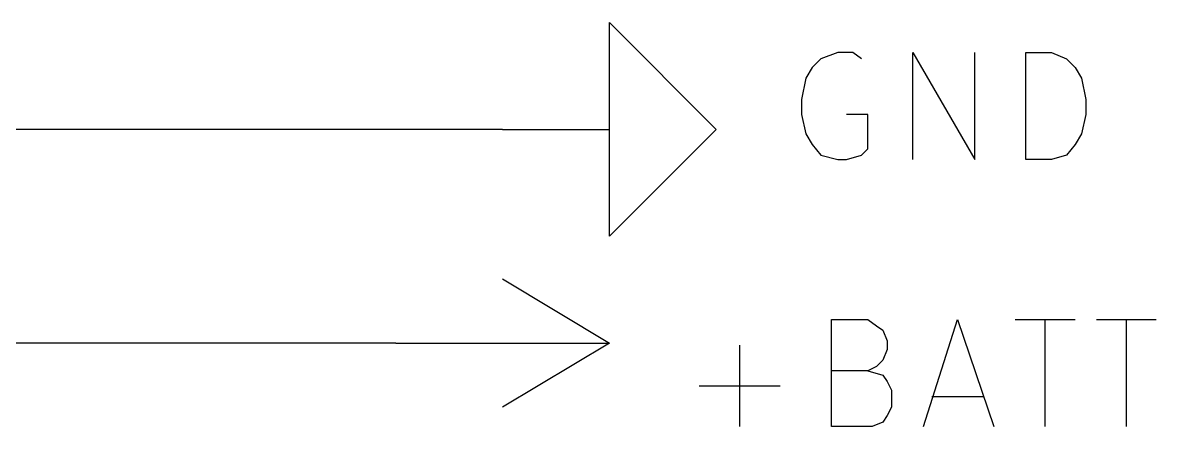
# Model space of a CAD drawing. Extents: x 0.5 to 16.1, y -11.2 to -0.6.
# Drawn here: x 12.825 to 13.356, y -4.039 to -3.85 of the extents above; entities that cross this region are included whole.
import ezdxf

# ---------------------------------------------------------------- set-up
doc = ezdxf.new("R2010")
doc.units = 0
doc.header["$MEASUREMENT"] = 0
for name, color, linetype in [('CYAN2', 4, 'CONTINUOUS'), ('GREEN2', 3, 'CONTINUOUS'), ('RED2', 1, 'CONTINUOUS')]:
    doc.layers.add(name, color=color, linetype=linetype)

msp = doc.modelspace()

# ---------------------------------------------------------------- linework, layer by layer
at = {"layer": 'CYAN2', "linetype": 'CONTINUOUS'}
for p, q in [((13.199, -3.867), (13.195, -3.871)), ((13.207, -3.864), (13.199, -3.867)), ((13.214, -3.864), (13.207, -3.864)), ((13.218, -3.867), (13.214, -3.864)), ((13.242, -3.914), (13.242, -3.864)), ((13.242, -3.864), (13.271, -3.914)), ((13.271, -3.914), (13.271, -3.864)), ((13.295, -3.914), (13.295, -3.864)), ((13.295, -3.864), (13.307, -3.864)), ((13.307, -3.864), (13.314, -3.867)), ((13.314, -3.867), (13.318, -3.871)), ((13.195, -3.871), (13.192, -3.876)), ((13.318, -3.871), (13.321, -3.876)), ((13.192, -3.876), (13.19, -3.886)), ((13.321, -3.876), (13.323, -3.886)), ((13.19, -3.886), (13.19, -3.893)), ((13.323, -3.886), (13.323, -3.893)), ((13.19, -3.893), (13.192, -3.902)), ((13.221, -3.893), (13.211, -3.893)), ((13.221, -3.909), (13.221, -3.893)), ((13.323, -3.893), (13.321, -3.902)), ((13.192, -3.902), (13.195, -3.907)), ((13.321, -3.902), (13.318, -3.907)), ((13.195, -3.907), (13.199, -3.912)), ((13.218, -3.912), (13.221, -3.909)), ((13.318, -3.907), (13.314, -3.912)), ((13.199, -3.912), (13.207, -3.914)), ((13.207, -3.914), (13.211, -3.914)), ((13.211, -3.914), (13.218, -3.912)), ((13.307, -3.914), (13.295, -3.914)), ((13.314, -3.912), (13.307, -3.914)), ((13.204, -4.039), (13.204, -3.989)), ((13.204, -3.989), (13.221, -3.989)), ((13.221, -3.989), (13.225, -3.992)), ((13.247, -4.039), (13.263, -3.989)), ((13.263, -3.989), (13.28, -4.039)), ((13.29, -3.989), (13.318, -3.989)), ((13.304, -4.039), (13.304, -3.989)), ((13.328, -3.989), (13.356, -3.989)), ((13.342, -4.039), (13.342, -3.989)), ((13.225, -3.992), (13.228, -3.994)), ((13.228, -3.994), (13.23, -3.999)), ((13.23, -3.999), (13.23, -4.003)), ((13.161, -4.039), (13.161, -4.001)), ((13.23, -4.003), (13.228, -4.008)), ((13.225, -4.011), (13.221, -4.013)), ((13.228, -4.008), (13.225, -4.011)), ((13.221, -4.013), (13.204, -4.013)), ((13.221, -4.013), (13.228, -4.015)), ((13.228, -4.015), (13.23, -4.018)), ((13.142, -4.02), (13.18, -4.02)), ((13.23, -4.018), (13.232, -4.022)), ((13.232, -4.022), (13.232, -4.03)), ((13.251, -4.025), (13.275, -4.025)), ((13.232, -4.03), (13.23, -4.034)), ((13.228, -4.037), (13.223, -4.039)), ((13.23, -4.034), (13.228, -4.037)), ((13.223, -4.039), (13.204, -4.039))]:
    msp.add_line(p, q, dxfattribs=at)
at = {"layer": 'GREEN2', "linetype": 'CONTINUOUS'}
for p, q in [((13.05, -3.9), (12.8, -3.9)), ((13, -4), (12.8, -4))]:
    msp.add_line(p, q, dxfattribs=at)
at = {"layer": 'RED2', "linetype": 'CONTINUOUS'}
for p, q in [((13.1, -3.9), (13.1, -3.85)), ((13.1, -3.85), (13.15, -3.9)), ((13.05, -3.9), (13.1, -3.9)), ((13.15, -3.9), (13.1, -3.95)), ((13.1, -3.95), (13.1, -3.9)), ((13.05, -3.97), (13.1, -4)), ((13, -4), (13.1, -4)), ((13.1, -4), (13.05, -4.03))]:
    msp.add_line(p, q, dxfattribs=at)

doc.saveas('drawing.dxf')
